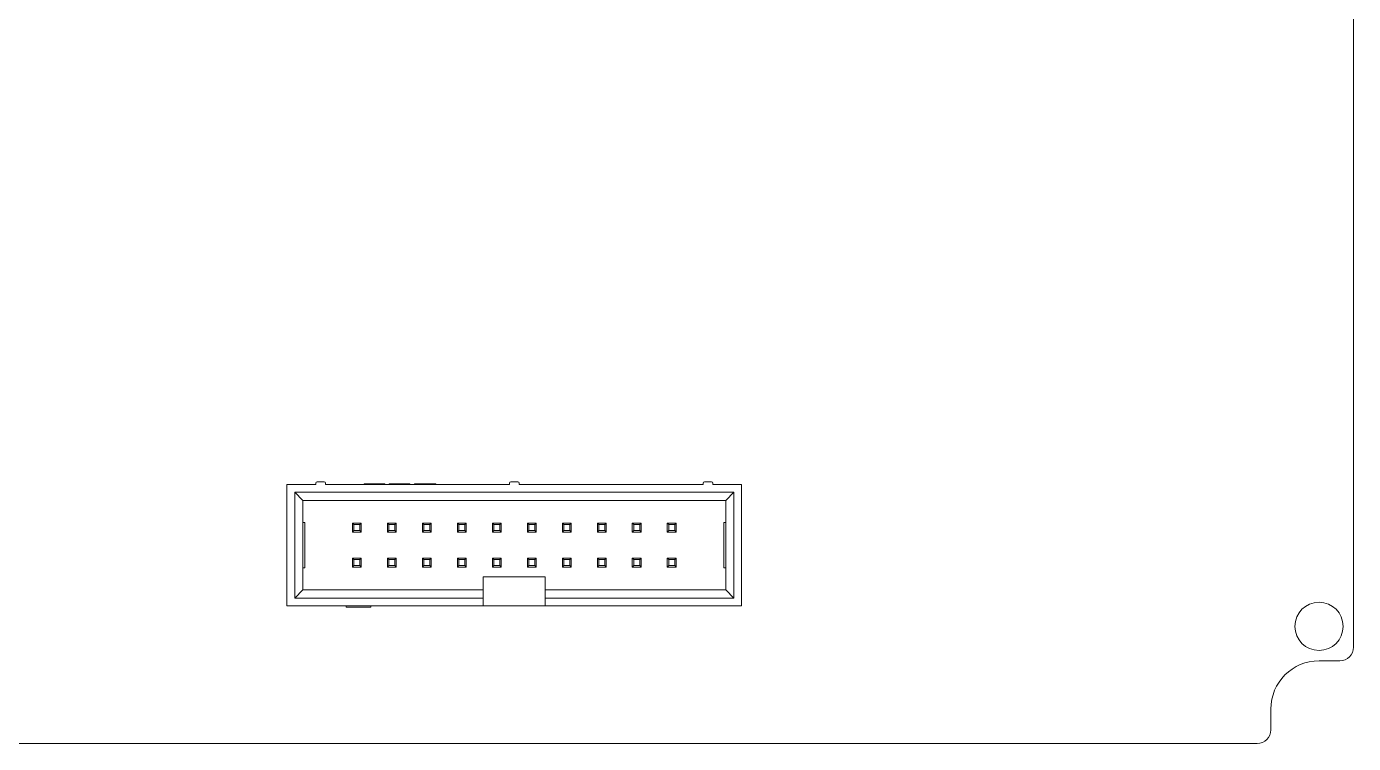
# Model space of a CAD drawing. Header units: millimetres. Extents: x 512 to 696, y 427 to 531.
# Drawn here: x 600 to 696.3, y 426.9 to 479 of the extents above; entities that cross this region are included whole.
import ezdxf

# ---------------------------------------------------------------- set-up
doc = ezdxf.new("R2010")
doc.units = ezdxf.units.MM

msp = doc.modelspace()

# ---------------------------------------------------------------- linework, layer by layer
at = {"color": 7, "linetype": 'Continuous', "lineweight": 15}
for p, q in [((696.326, 433.914), (696.326, 513.914)), ((618.878, 445.714), (620.978, 445.714)), ((618.878, 436.914), (618.878, 445.714)), ((620.978, 445.714), (620.978, 445.814)), ((621.078, 445.914), (621.578, 445.914)), ((621.678, 445.814), (621.678, 445.714)), ((621.678, 445.714), (635.038, 445.714)), ((625.978, 445.764), (624.478, 445.764)), ((624.478, 445.714), (624.478, 445.764)), ((625.978, 445.714), (625.978, 445.764)), ((626.311, 445.714), (626.311, 445.764)), ((626.353, 445.764), (626.311, 445.764)), ((626.353, 445.714), (626.353, 445.764)), ((626.395, 445.764), (626.353, 445.764)), ((626.395, 445.714), (626.395, 445.764)), ((626.478, 445.764), (626.395, 445.764)), ((626.478, 445.714), (626.478, 445.764)), ((626.603, 445.764), (626.478, 445.764)), ((626.603, 445.714), (626.603, 445.764)), ((626.811, 445.764), (626.603, 445.764)), ((626.811, 445.714), (626.811, 445.764)), ((627.061, 445.764), (626.811, 445.764)), ((627.061, 445.714), (627.061, 445.764)), ((627.311, 445.764), (627.061, 445.764)), ((627.311, 445.714), (627.311, 445.764)), ((627.52, 445.764), (627.311, 445.764)), ((627.52, 445.714), (627.52, 445.764)), ((627.645, 445.764), (627.52, 445.764)), ((627.645, 445.714), (627.645, 445.764)), ((627.728, 445.764), (627.645, 445.764)), ((627.728, 445.714), (627.728, 445.764)), ((627.77, 445.764), (627.728, 445.764)), ((627.77, 445.764), (627.77, 445.714)), ((627.811, 445.764), (627.77, 445.764)), ((627.811, 445.714), (627.811, 445.764)), ((628.145, 445.714), (628.145, 445.764)), ((628.395, 445.764), (628.145, 445.764)), ((628.395, 445.714), (628.395, 445.764)), ((629.145, 445.764), (628.395, 445.764)), ((629.145, 445.714), (629.145, 445.764)), ((629.353, 445.764), (629.145, 445.764)), ((629.353, 445.714), (629.353, 445.764)), ((629.52, 445.764), (629.353, 445.764)), ((629.52, 445.714), (629.52, 445.764)), ((629.645, 445.764), (629.52, 445.764)), ((629.645, 445.714), (629.645, 445.764)), ((629.686, 445.764), (629.645, 445.764)), ((629.686, 445.714), (629.686, 445.764)), ((635.038, 445.714), (635.038, 445.814)), ((635.138, 445.914), (635.638, 445.914)), ((635.738, 445.814), (635.738, 445.714)), ((635.738, 445.714), (649.098, 445.714)), ((649.098, 445.714), (649.098, 445.814)), ((649.198, 445.914), (649.698, 445.914)), ((649.798, 445.814), (649.798, 445.714)), ((649.798, 445.714), (651.898, 445.714)), ((651.898, 445.714), (651.898, 436.914)), ((620.028, 444.564), (619.438, 445.154)), ((651.338, 445.154), (619.438, 445.154)), ((619.438, 445.154), (619.438, 437.474)), ((620.028, 444.564), (650.748, 444.564)), ((620.028, 438.064), (620.028, 444.564)), ((650.748, 444.564), (651.338, 445.154)), ((650.748, 444.564), (650.748, 438.064)), ((651.338, 437.474), (651.338, 445.154)), ((620.028, 442.964), (620.178, 442.964)), ((620.178, 439.664), (620.178, 442.964)), ((623.638, 442.904), (623.638, 442.264)), ((623.638, 442.904), (623.738, 442.804)), ((623.638, 442.904), (624.278, 442.904)), ((623.738, 442.364), (623.638, 442.264)), ((624.178, 442.804), (623.738, 442.804)), ((623.738, 442.804), (623.738, 442.364)), ((624.178, 442.364), (623.738, 442.364)), ((624.278, 442.904), (624.178, 442.804)), ((624.178, 442.804), (624.178, 442.364)), ((624.178, 442.364), (624.278, 442.264)), ((624.278, 442.904), (624.278, 442.264)), ((626.178, 442.904), (626.278, 442.804)), ((626.178, 442.904), (626.818, 442.904)), ((626.178, 442.904), (626.178, 442.264)), ((626.278, 442.364), (626.178, 442.264)), ((626.718, 442.804), (626.278, 442.804)), ((626.278, 442.804), (626.278, 442.364)), ((626.718, 442.364), (626.278, 442.364)), ((626.818, 442.904), (626.718, 442.804)), ((626.718, 442.804), (626.718, 442.364)), ((626.718, 442.364), (626.818, 442.264)), ((626.818, 442.904), (626.818, 442.264)), ((628.718, 442.904), (628.718, 442.264)), ((628.718, 442.904), (628.818, 442.804)), ((628.718, 442.904), (629.358, 442.904)), ((628.818, 442.364), (628.718, 442.264)), ((628.818, 442.804), (628.818, 442.364)), ((629.258, 442.804), (628.818, 442.804)), ((629.258, 442.364), (628.818, 442.364)), ((629.358, 442.904), (629.258, 442.804)), ((629.258, 442.804), (629.258, 442.364)), ((629.258, 442.364), (629.358, 442.264)), ((629.358, 442.904), (629.358, 442.264)), ((631.258, 442.904), (631.358, 442.804)), ((631.258, 442.904), (631.898, 442.904)), ((631.258, 442.904), (631.258, 442.264)), ((631.358, 442.364), (631.258, 442.264)), ((631.798, 442.804), (631.358, 442.804)), ((631.358, 442.804), (631.358, 442.364)), ((631.798, 442.364), (631.358, 442.364)), ((631.898, 442.904), (631.798, 442.804)), ((631.798, 442.804), (631.798, 442.364)), ((631.798, 442.364), (631.898, 442.264)), ((631.898, 442.904), (631.898, 442.264)), ((633.798, 442.904), (633.798, 442.264)), ((633.798, 442.904), (633.898, 442.804)), ((633.798, 442.904), (634.438, 442.904)), ((633.898, 442.364), (633.798, 442.264)), ((633.898, 442.804), (633.898, 442.364)), ((634.338, 442.804), (633.898, 442.804)), ((634.338, 442.364), (633.898, 442.364)), ((634.438, 442.904), (634.338, 442.804)), ((634.338, 442.804), (634.338, 442.364)), ((634.338, 442.364), (634.438, 442.264)), ((634.438, 442.904), (634.438, 442.264)), ((636.338, 442.904), (636.438, 442.804)), ((636.338, 442.904), (636.978, 442.904)), ((636.338, 442.904), (636.338, 442.264)), ((636.438, 442.364), (636.338, 442.264)), ((636.878, 442.804), (636.438, 442.804)), ((636.438, 442.804), (636.438, 442.364)), ((636.878, 442.364), (636.438, 442.364)), ((636.978, 442.904), (636.878, 442.804)), ((636.878, 442.804), (636.878, 442.364)), ((636.878, 442.364), (636.978, 442.264)), ((636.978, 442.904), (636.978, 442.264)), ((638.878, 442.904), (638.978, 442.804)), ((638.878, 442.904), (639.518, 442.904)), ((638.878, 442.904), (638.878, 442.264)), ((638.978, 442.364), (638.878, 442.264)), ((639.418, 442.804), (638.978, 442.804)), ((638.978, 442.804), (638.978, 442.364)), ((639.418, 442.364), (638.978, 442.364)), ((639.518, 442.904), (639.418, 442.804)), ((639.418, 442.804), (639.418, 442.364)), ((639.418, 442.364), (639.518, 442.264)), ((639.518, 442.904), (639.518, 442.264)), ((641.418, 442.904), (641.518, 442.804)), ((641.418, 442.904), (642.058, 442.904)), ((641.418, 442.904), (641.418, 442.264)), ((641.518, 442.364), (641.418, 442.264)), ((641.958, 442.804), (641.518, 442.804)), ((641.518, 442.804), (641.518, 442.364)), ((641.958, 442.364), (641.518, 442.364)), ((642.058, 442.904), (641.958, 442.804)), ((641.958, 442.804), (641.958, 442.364)), ((641.958, 442.364), (642.058, 442.264)), ((642.058, 442.904), (642.058, 442.264)), ((643.958, 442.904), (644.058, 442.804)), ((643.958, 442.904), (644.598, 442.904)), ((643.958, 442.904), (643.958, 442.264)), ((644.058, 442.364), (643.958, 442.264)), ((644.498, 442.804), (644.058, 442.804)), ((644.058, 442.804), (644.058, 442.364)), ((644.498, 442.364), (644.058, 442.364)), ((644.598, 442.904), (644.498, 442.804)), ((644.498, 442.804), (644.498, 442.364)), ((644.498, 442.364), (644.598, 442.264)), ((644.598, 442.904), (644.598, 442.264)), ((646.498, 442.904), (646.498, 442.264)), ((646.498, 442.904), (646.598, 442.804)), ((646.498, 442.904), (647.138, 442.904)), ((646.598, 442.364), (646.498, 442.264)), ((647.038, 442.804), (646.598, 442.804)), ((646.598, 442.804), (646.598, 442.364)), ((647.038, 442.364), (646.598, 442.364)), ((647.138, 442.904), (647.038, 442.804)), ((647.038, 442.804), (647.038, 442.364)), ((647.038, 442.364), (647.138, 442.264)), ((647.138, 442.904), (647.138, 442.264)), ((650.598, 439.664), (650.598, 442.964)), ((650.748, 442.964), (650.598, 442.964)), ((624.278, 442.264), (623.638, 442.264)), ((626.818, 442.264), (626.178, 442.264)), ((629.358, 442.264), (628.718, 442.264)), ((631.898, 442.264), (631.258, 442.264)), ((634.438, 442.264), (633.798, 442.264)), ((636.978, 442.264), (636.338, 442.264)), ((639.518, 442.264), (638.878, 442.264)), ((642.058, 442.264), (641.418, 442.264)), ((644.598, 442.264), (643.958, 442.264)), ((647.138, 442.264), (646.498, 442.264)), ((620.178, 439.664), (620.028, 439.664)), ((623.638, 440.364), (623.638, 439.724)), ((623.638, 440.364), (623.738, 440.264)), ((623.638, 440.364), (624.278, 440.364)), ((623.738, 439.824), (623.638, 439.724)), ((624.278, 439.724), (623.638, 439.724)), ((623.738, 440.264), (623.738, 439.824)), ((624.178, 440.264), (623.738, 440.264)), ((624.178, 439.824), (623.738, 439.824)), ((624.278, 440.364), (624.178, 440.264)), ((624.178, 440.264), (624.178, 439.824)), ((624.178, 439.824), (624.278, 439.724)), ((624.278, 440.364), (624.278, 439.724)), ((626.178, 440.364), (626.278, 440.264)), ((626.178, 440.364), (626.178, 439.724)), ((626.178, 440.364), (626.818, 440.364)), ((626.278, 439.824), (626.178, 439.724)), ((626.818, 439.724), (626.178, 439.724)), ((626.278, 440.264), (626.278, 439.824)), ((626.718, 440.264), (626.278, 440.264)), ((626.718, 439.824), (626.278, 439.824)), ((626.818, 440.364), (626.718, 440.264)), ((626.718, 440.264), (626.718, 439.824)), ((626.718, 439.824), (626.818, 439.724)), ((626.818, 440.364), (626.818, 439.724)), ((628.718, 440.364), (628.818, 440.264)), ((628.718, 440.364), (629.358, 440.364)), ((628.718, 440.364), (628.718, 439.724)), ((628.818, 439.824), (628.718, 439.724)), ((629.358, 439.724), (628.718, 439.724)), ((629.258, 440.264), (628.818, 440.264)), ((628.818, 440.264), (628.818, 439.824)), ((629.258, 439.824), (628.818, 439.824)), ((629.358, 440.364), (629.258, 440.264)), ((629.258, 440.264), (629.258, 439.824)), ((629.258, 439.824), (629.358, 439.724)), ((629.358, 440.364), (629.358, 439.724)), ((631.258, 440.364), (631.358, 440.264)), ((631.258, 440.364), (631.898, 440.364)), ((631.258, 440.364), (631.258, 439.724)), ((631.358, 439.824), (631.258, 439.724)), ((631.898, 439.724), (631.258, 439.724)), ((631.358, 440.264), (631.358, 439.824)), ((631.798, 440.264), (631.358, 440.264)), ((631.798, 439.824), (631.358, 439.824)), ((631.898, 440.364), (631.798, 440.264)), ((631.798, 440.264), (631.798, 439.824)), ((631.798, 439.824), (631.898, 439.724)), ((631.898, 440.364), (631.898, 439.724)), ((633.798, 440.364), (633.898, 440.264)), ((633.798, 440.364), (634.438, 440.364)), ((633.798, 440.364), (633.798, 439.724)), ((633.898, 439.824), (633.798, 439.724)), ((634.438, 439.724), (633.798, 439.724)), ((634.338, 440.264), (633.898, 440.264)), ((633.898, 440.264), (633.898, 439.824)), ((634.338, 439.824), (633.898, 439.824)), ((634.438, 440.364), (634.338, 440.264)), ((634.338, 440.264), (634.338, 439.824)), ((634.338, 439.824), (634.438, 439.724)), ((634.438, 440.364), (634.438, 439.724)), ((636.338, 440.364), (636.438, 440.264)), ((636.338, 440.364), (636.978, 440.364)), ((636.338, 440.364), (636.338, 439.724)), ((636.438, 439.824), (636.338, 439.724)), ((636.978, 439.724), (636.338, 439.724)), ((636.878, 440.264), (636.438, 440.264)), ((636.438, 440.264), (636.438, 439.824)), ((636.878, 439.824), (636.438, 439.824)), ((636.978, 440.364), (636.878, 440.264)), ((636.878, 440.264), (636.878, 439.824)), ((636.878, 439.824), (636.978, 439.724)), ((636.978, 440.364), (636.978, 439.724)), ((638.878, 440.364), (638.978, 440.264)), ((638.878, 440.364), (638.878, 439.724)), ((638.878, 440.364), (639.518, 440.364)), ((638.978, 439.824), (638.878, 439.724)), ((639.518, 439.724), (638.878, 439.724)), ((638.978, 440.264), (638.978, 439.824)), ((639.418, 440.264), (638.978, 440.264)), ((639.418, 439.824), (638.978, 439.824)), ((639.518, 440.364), (639.418, 440.264)), ((639.418, 440.264), (639.418, 439.824)), ((639.418, 439.824), (639.518, 439.724)), ((639.518, 440.364), (639.518, 439.724)), ((641.418, 440.364), (641.518, 440.264)), ((641.418, 440.364), (642.058, 440.364)), ((641.418, 440.364), (641.418, 439.724)), ((641.518, 439.824), (641.418, 439.724)), ((642.058, 439.724), (641.418, 439.724)), ((641.518, 440.264), (641.518, 439.824)), ((641.958, 440.264), (641.518, 440.264)), ((641.958, 439.824), (641.518, 439.824)), ((642.058, 440.364), (641.958, 440.264)), ((641.958, 440.264), (641.958, 439.824)), ((641.958, 439.824), (642.058, 439.724)), ((642.058, 440.364), (642.058, 439.724)), ((643.958, 440.364), (644.058, 440.264)), ((643.958, 440.364), (643.958, 439.724)), ((643.958, 440.364), (644.598, 440.364)), ((644.058, 439.824), (643.958, 439.724)), ((644.598, 439.724), (643.958, 439.724)), ((644.058, 440.264), (644.058, 439.824)), ((644.498, 440.264), (644.058, 440.264)), ((644.498, 439.824), (644.058, 439.824)), ((644.598, 440.364), (644.498, 440.264)), ((644.498, 440.264), (644.498, 439.824)), ((644.498, 439.824), (644.598, 439.724)), ((644.598, 440.364), (644.598, 439.724)), ((646.498, 440.364), (646.598, 440.264)), ((646.498, 440.364), (647.138, 440.364)), ((646.498, 440.364), (646.498, 439.724)), ((646.598, 439.824), (646.498, 439.724)), ((647.138, 439.724), (646.498, 439.724)), ((646.598, 440.264), (646.598, 439.824)), ((647.038, 440.264), (646.598, 440.264)), ((647.038, 439.824), (646.598, 439.824)), ((647.138, 440.364), (647.038, 440.264)), ((647.038, 440.264), (647.038, 439.824)), ((647.038, 439.824), (647.138, 439.724)), ((647.138, 440.364), (647.138, 439.724)), ((650.598, 439.664), (650.748, 439.664)), ((633.138, 439.014), (637.638, 439.014)), ((633.138, 438.064), (633.138, 439.014)), ((637.638, 439.014), (637.638, 438.064)), ((620.028, 438.064), (619.438, 437.474)), ((633.138, 438.064), (620.028, 438.064)), ((633.138, 437.474), (633.138, 438.064)), ((650.748, 438.064), (637.638, 438.064)), ((637.638, 438.064), (637.638, 437.474)), ((650.748, 438.064), (651.338, 437.474)), ((633.138, 436.914), (618.878, 436.914)), ((619.438, 437.474), (633.138, 437.474)), ((623.178, 436.914), (623.178, 436.814)), ((623.178, 436.814), (624.978, 436.814)), ((624.978, 436.914), (624.978, 436.814)), ((633.138, 437.474), (633.138, 436.914)), ((637.638, 436.914), (633.138, 436.914)), ((637.638, 437.474), (651.338, 437.474)), ((637.638, 436.914), (637.638, 437.474)), ((651.898, 436.914), (637.638, 436.914)), ((695.326, 432.914), (693.826, 432.914)), ((690.326, 429.414), (690.326, 427.914)), ((519.326, 426.914), (689.326, 426.914))]:
    msp.add_line(p, q, dxfattribs=at)
msp.add_circle((693.826, 435.414), 1.75, dxfattribs=at)
for centre, radius, start, end in [((621.078, 445.814), 0.1, 90, 180), ((621.578, 445.814), 0.1, 0, 90), ((635.138, 445.814), 0.1, 90, 180), ((635.638, 445.814), 0.1, 0, 90), ((649.198, 445.814), 0.1, 90, 180), ((649.698, 445.814), 0.1, 0, 90), ((695.326, 433.914), 1, 270, 0), ((693.826, 429.414), 3.5, 90, 180), ((689.326, 427.914), 1, 270, 0)]:
    msp.add_arc(centre, radius, start, end, dxfattribs=at)

doc.saveas('drawing.dxf')
